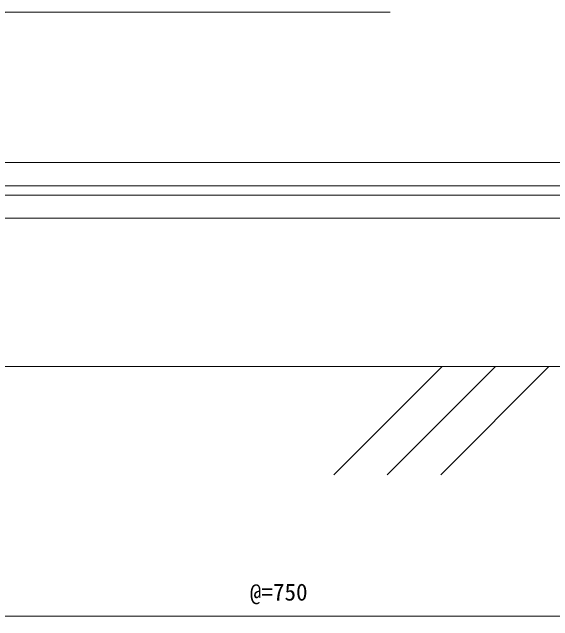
# Model space of a CAD drawing. Units: millimetres on the paper. Extents: x -420 to 420, y -297 to 297.
# Drawn here: x -126.7 to -68.4, y -67.3 to -1.6 of the extents above; entities that cross this region are included whole.
import ezdxf
from ezdxf.enums import TextEntityAlignment as Align

# ---------------------------------------------------------------- set-up
doc = ezdxf.new("R2010")
doc.units = ezdxf.units.MM
doc.header["$PDMODE"] = 32
doc.header["$PDSIZE"] = 0.5
for name, color, linetype, lineweight in [('0-0_0', 7, 'Continuous', 5), ('0-1_Defpoints', 7, 'Continuous', 18), ('0-7_0-A11-寸法_詳細', 5, 'Continuous', 18), ('0-8_A-E01-仕上太線', 4, 'Continuous', 18), ('0-A_A-C03-壁種別', 9, 'Continuous', 18), ('0-B_A-B03-文字_書込_小', 7, 'Continuous', 18)]:
    doc.layers.add(name, color=color, linetype=linetype, lineweight=lineweight)
doc.styles.add('ＭＳ ゴシック', font='')
doc.styles.get('ＭＳ ゴシック').set_extended_font_data('MS Gothic')

# ---------------------------------------------------------------- blocks, each defined once
blk = doc.blocks.new('_Dot')
at = {"layer": '0-0_0'}
blk.add_line((-0.5, 0), (-1, 0), dxfattribs=at)
for radius in [0.5, 0.25]:
    blk.add_circle((0, 0), radius, dxfattribs=at)
blk = doc.blocks.new('D14')
at = {"layer": '0-1_Defpoints'}
for p in [(272.555, 245.048), (372.555, 245.048), (372.555, 230.197)]:
    blk.add_point(p, dxfattribs=at)
at = {"layer": '0-7_0-A11-寸法_詳細'}
for p, q in [((272.555, 241.048), (272.555, 230.197)), ((372.555, 241.048), (372.555, 230.197)), ((273.555, 230.197), (371.555, 230.197))]:
    blk.add_line(p, q, dxfattribs=at)
at = {"layer": '0-7_0-A11-寸法_詳細', "rotation": 180}
blk.add_blockref('_Dot', (272.555, 230.197), dxfattribs=at)
at = {"layer": '0-7_0-A11-寸法_詳細'}
blk.add_blockref('_Dot', (372.555, 230.197), dxfattribs=at)
at = {"layer": '0-7_0-A11-寸法_詳細', "color": 7, "style": 'ＭＳ ゴシック'}
blk.add_text('@=750', height=1.833, dxfattribs=at).set_placement((319.43, 231.33), align=Align.BOTTOM_LEFT)

msp = doc.modelspace()

# ---------------------------------------------------------------- linework, layer by layer
at = {"layer": '0-8_A-E01-仕上太線'}
for p, q in [((7.126, -17.862), (-303.016, -17.862)), ((7.126, -20.362), (-303.016, -20.362)), ((7.126, -21.362), (-303.016, -21.362)), ((7.126, -23.862), (-303.016, -23.862)), ((7.126, -39.862), (-303.016, -39.862))]:
    msp.add_line(p, q, dxfattribs=at)
at = {"layer": '0-A_A-C03-壁種別'}
for p, q in [((-91.99, -51.552), (-80.299, -39.862)), ((-86.228, -51.552), (-74.537, -39.862)), ((-80.466, -51.552), (-68.775, -39.862))]:
    msp.add_line(p, q, dxfattribs=at)
at = {"layer": '0-B_A-B03-文字_書込_小'}
msp.add_lwpolyline([(-140.447, -24.129), (-127.5, -1.637), (-85.905, -1.637)], dxfattribs=at)

# ---------------------------------------------------------------- block references
at = {"layer": '0-7_0-A11-寸法_詳細'}
msp.add_blockref('D14', (-420.5, -297), dxfattribs=at)

doc.saveas('drawing.dxf')
